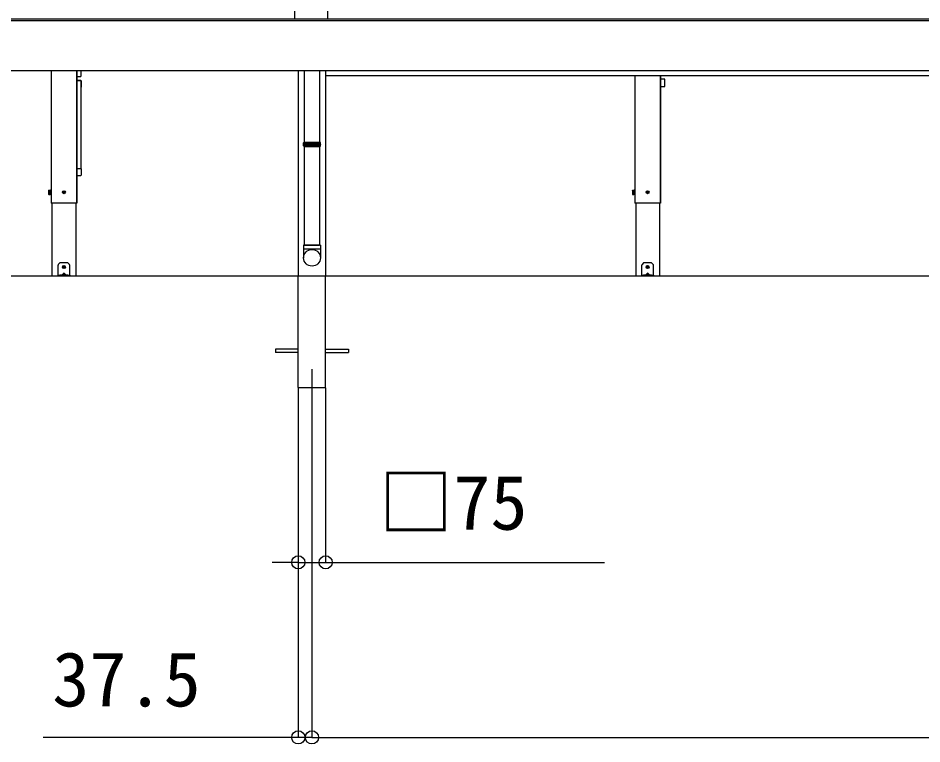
# Model space of a CAD drawing. Units: millimetres, scale not verified. Extents: x -10500 to 10500, y -15600 to 15524.
# Drawn here: x -7692 to -5215, y 6120 to 8110 of the extents above; entities that cross this region are included whole.
import ezdxf
from ezdxf.enums import TextEntityAlignment as Align

# ---------------------------------------------------------------- set-up
doc = ezdxf.new("R2010")
doc.units = ezdxf.units.MM
doc.header["$LTSCALE"] = 80
for name, color, linetype in [('0-3_YKK_12', 2, 'Continuous'), ('0-4_YKK_A1', 4, 'Continuous'), ('0-5_YKK_D', 6, 'Continuous')]:
    doc.layers.add(name, color=color, linetype=linetype)
doc.styles.add('ＭＳ ゴシック', font='')
doc.styles.get('ＭＳ ゴシック').set_extended_font_data('MS Gothic')

msp = doc.modelspace()

# ---------------------------------------------------------------- linework, layer by layer
at = {"layer": '0-3_YKK_12'}
msp.add_line((-6886.8, 7147.5), (-6886.8, 7047.5), dxfattribs=at)
at = {"layer": '0-4_YKK_A1'}
for p, q in [((-6934.3, 10243.91), (-6934.3, 8107.5)), ((-6844.3, 10243.91), (-6844.3, 8107.5)), ((7341.43, 8102.5), (-9076.45, 8102.5)), ((-5081.8, 8107.5), (-7750.8, 8107.5)), ((-5081.8, 7965.5), (-7750.8, 7965.5)), ((-7601.88, 7965.5), (-7601.88, 7602.5)), ((-7601.8, 7965.5), (-7601.8, 7602.5)), ((-7531.8, 7965.5), (-7531.8, 7602.5)), ((-7531.8, 7965.5), (-7531.8, 7602.5)), ((-7531.72, 7965.5), (-7531.72, 7602.5)), ((-7519.6, 7951.3), (-7519.6, 7965.5)), ((-6924.3, 7965.5), (-6924.3, 7402.5)), ((-6907.8, 7965.5), (-6907.8, 7769.69)), ((-6865.8, 7965.5), (-6865.8, 7769.69)), ((-6849.3, 7965.5), (-6849.3, 7402.5)), ((-6849.3, 7952.5), (-3284.3, 7952.5)), ((-6001.88, 7952.5), (-6001.88, 7602.5)), ((-6001.8, 7952.5), (-6001.8, 7602.5)), ((-5931.8, 7952.5), (-5931.8, 7602.5)), ((-5931.72, 7602.5), (-5931.72, 7952.5)), ((-7531, 7950.3), (-7520.6, 7950.3)), ((-7520.6, 7939.16), (-7531, 7939.16)), ((-7520.6, 7938.91), (-7531, 7938.91)), ((-7520.8, 7938.54), (-7530.8, 7938.54)), ((-7519.8, 7696.92), (-7519.8, 7937.62)), ((-7519.6, 7938.16), (-7519.6, 7921.01)), ((-5920.6, 7942.7), (-5931, 7942.7)), ((-5919.6, 7923.3), (-5919.6, 7941.7)), ((-5931, 7922.3), (-5920.6, 7922.3)), ((-6910.3, 7767.69), (-6909.3, 7769.69)), ((-6910.3, 7764.18), (-6910.3, 7767.69)), ((-6910.3, 7767.69), (-6863.3, 7767.69)), ((-6910.3, 7759.69), (-6910.3, 7763.21)), ((-6909.3, 7757.69), (-6910.3, 7759.69)), ((-6863.3, 7759.69), (-6910.3, 7759.69)), ((-6909.3, 7769.69), (-6864.3, 7769.69)), ((-6909.3, 7757.69), (-6864.3, 7757.69)), ((-6907.8, 7757.69), (-6907.8, 7487.5)), ((-6865.8, 7757.69), (-6865.8, 7487.5)), ((-6863.3, 7767.69), (-6864.3, 7769.69)), ((-6864.3, 7757.69), (-6863.3, 7759.69)), ((-6863.3, 7764.18), (-6863.3, 7767.69)), ((-6863.3, 7759.69), (-6863.3, 7763.21)), ((-7531, 7697.29), (-7520.6, 7697.29)), ((-7519.6, 7696.36), (-7519.6, 7696.23)), ((-7519.6, 7696.23), (-7519.6, 7695.7)), ((-7519.6, 7695.7), (-7519.6, 7693.14)), ((-7519.6, 7693.14), (-7519.6, 7681.45)), ((-7531, 7678.21), (-7520.6, 7678.21)), ((-7608.6, 7637.5), (-7608.15, 7638.27)), ((-7608.6, 7637.5), (-7608.6, 7627.5)), ((-7608.15, 7638.27), (-7604.6, 7638.27)), ((-7608.15, 7635.39), (-7604.6, 7635.39)), ((-7604.6, 7638.27), (-7604.6, 7626.73)), ((-7603.4, 7638.75), (-7601.8, 7638.75)), ((-7569.04, 7633), (-7567.94, 7633.02)), ((-7569.04, 7632), (-7567.94, 7631.98)), ((-7567.94, 7633.02), (-7567.42, 7633.12)), ((-7567.94, 7631.98), (-7567.42, 7631.88)), ((-7567.32, 7633.64), (-7567.42, 7633.12)), ((-7567.32, 7631.36), (-7567.42, 7631.88)), ((-7567.3, 7634.74), (-7567.32, 7633.64)), ((-7567.3, 7630.26), (-7567.32, 7631.36)), ((-7566.3, 7634.74), (-7566.28, 7633.64)), ((-7566.3, 7630.26), (-7566.28, 7631.36)), ((-7566.28, 7633.64), (-7566.18, 7633.12)), ((-7566.28, 7631.36), (-7566.18, 7631.88)), ((-7565.66, 7633.02), (-7566.18, 7633.12)), ((-7565.66, 7631.98), (-7566.18, 7631.88)), ((-7564.55, 7633), (-7565.66, 7633.02)), ((-7564.55, 7632), (-7565.66, 7631.98)), ((-6008.6, 7637.5), (-6008.15, 7638.27)), ((-6008.6, 7637.5), (-6008.6, 7627.5)), ((-6008.15, 7638.27), (-6004.6, 7638.27)), ((-6008.15, 7635.39), (-6004.6, 7635.39)), ((-6004.6, 7638.27), (-6004.6, 7626.73)), ((-6003.4, 7638.75), (-6001.8, 7638.75)), ((-5969.04, 7633), (-5967.94, 7633.02)), ((-5969.04, 7632), (-5967.94, 7631.98)), ((-5967.94, 7633.02), (-5967.42, 7633.12)), ((-5967.94, 7631.98), (-5967.42, 7631.88)), ((-5967.32, 7633.64), (-5967.42, 7633.12)), ((-5967.32, 7631.36), (-5967.42, 7631.88)), ((-5967.3, 7634.74), (-5967.32, 7633.64)), ((-5967.3, 7630.26), (-5967.32, 7631.36)), ((-5966.3, 7634.74), (-5966.28, 7633.64)), ((-5966.3, 7630.26), (-5966.28, 7631.36)), ((-5966.28, 7633.64), (-5966.18, 7633.12)), ((-5966.28, 7631.36), (-5966.18, 7631.88)), ((-5965.66, 7633.02), (-5966.18, 7633.12)), ((-5965.66, 7631.98), (-5966.18, 7631.88)), ((-5964.55, 7633), (-5965.66, 7633.02)), ((-5964.55, 7632), (-5965.66, 7631.98)), ((-7608.6, 7627.5), (-7608.15, 7626.73)), ((-7608.15, 7629.61), (-7604.6, 7629.61)), ((-7608.15, 7626.73), (-7604.6, 7626.73)), ((-6008.6, 7627.5), (-6008.15, 7626.73)), ((-6008.15, 7629.61), (-6004.6, 7629.61)), ((-6008.15, 7626.73), (-6004.6, 7626.73)), ((-7531.72, 7602.5), (-7601.88, 7602.5)), ((-7599.45, 7602.5), (-7599.45, 7402.5)), ((-7534.15, 7602.5), (-7534.15, 7402.5)), ((-5931.72, 7602.5), (-6001.88, 7602.5)), ((-5999.45, 7602.5), (-5999.45, 7402.5)), ((-5934.15, 7602.5), (-5934.15, 7402.5)), ((-6863.8, 7487.5), (-6909.8, 7487.5)), ((-6909.8, 7487.5), (-6909.8, 7452.84)), ((-6907.8, 7487.5), (-6865.8, 7487.5)), ((-6863.8, 7487.5), (-6863.8, 7452.84)), ((-6909.8, 7477.5), (-6863.8, 7477.5)), ((-7582.8, 7405.5), (-7582.8, 7432.67)), ((-7577.8, 7438.5), (-7582.21, 7434.09)), ((-7555.8, 7438.5), (-7577.8, 7438.5)), ((-7551.39, 7434.09), (-7555.8, 7438.5)), ((-7550.8, 7405.5), (-7550.8, 7432.67)), ((-5982.8, 7405.5), (-5982.8, 7432.67)), ((-5977.8, 7438.5), (-5982.21, 7434.09)), ((-5955.8, 7438.5), (-5977.8, 7438.5)), ((-5951.39, 7434.09), (-5955.8, 7438.5)), ((-5950.8, 7405.5), (-5950.8, 7432.67)), ((-7568.24, 7409.96), (-7572.7, 7405.5)), ((-7569.04, 7428), (-7567.94, 7428.02)), ((-7569.04, 7427), (-7567.94, 7426.98)), ((-7567.94, 7428.02), (-7567.42, 7428.12)), ((-7567.94, 7426.98), (-7567.42, 7426.88)), ((-7567.32, 7428.64), (-7567.42, 7428.12)), ((-7567.32, 7426.36), (-7567.42, 7426.88)), ((-7567.3, 7429.74), (-7567.32, 7428.64)), ((-7567.3, 7425.26), (-7567.32, 7426.36)), ((-7566.3, 7429.74), (-7566.28, 7428.64)), ((-7566.3, 7425.26), (-7566.28, 7426.36)), ((-7566.28, 7428.64), (-7566.18, 7428.12)), ((-7566.28, 7426.36), (-7566.18, 7426.88)), ((-7565.66, 7428.02), (-7566.18, 7428.12)), ((-7565.66, 7426.98), (-7566.18, 7426.88)), ((-7564.55, 7428), (-7565.66, 7428.02)), ((-7564.55, 7427), (-7565.66, 7426.98)), ((-7560.9, 7405.5), (-7565.36, 7409.96)), ((-5968.24, 7409.96), (-5972.7, 7405.5)), ((-5969.04, 7428), (-5967.94, 7428.02)), ((-5969.04, 7427), (-5967.94, 7426.98)), ((-5967.94, 7428.02), (-5967.42, 7428.12)), ((-5967.94, 7426.98), (-5967.42, 7426.88)), ((-5967.32, 7428.64), (-5967.42, 7428.12)), ((-5967.32, 7426.36), (-5967.42, 7426.88)), ((-5967.3, 7429.74), (-5967.32, 7428.64)), ((-5967.3, 7425.26), (-5967.32, 7426.36)), ((-5966.3, 7429.74), (-5966.28, 7428.64)), ((-5966.3, 7425.26), (-5966.28, 7426.36)), ((-5966.28, 7428.64), (-5966.18, 7428.12)), ((-5966.28, 7426.36), (-5966.18, 7426.88)), ((-5965.66, 7428.02), (-5966.18, 7428.12)), ((-5965.66, 7426.98), (-5966.18, 7426.88)), ((-5964.55, 7428), (-5965.66, 7428.02)), ((-5964.55, 7427), (-5965.66, 7426.98)), ((-5960.9, 7405.5), (-5965.36, 7409.96)), ((7341.43, 7402.5), (-9076.45, 7402.5)), ((-7534.15, 7402.5), (-7599.45, 7402.5)), ((-7582.8, 7405), (-7582.8, 7405.5)), ((-7582.8, 7402.5), (-7582.8, 7405)), ((-7582.8, 7405), (-7582.21, 7405)), ((-7582.21, 7402.5), (-7582.8, 7402.5)), ((-7582.21, 7405), (-7577.8, 7405)), ((-7555.8, 7405), (-7577.8, 7405)), ((-7555.8, 7402.5), (-7577.8, 7402.5)), ((-7570.8, 7405.92), (-7570.8, 7405.5)), ((-7570.8, 7405.5), (-7562.8, 7405.5)), ((-7570.3, 7405), (-7563.3, 7405)), ((-7562.8, 7405.92), (-7562.8, 7405.5)), ((-7555.8, 7402.5), (-7555.8, 7405)), ((-7555.8, 7405), (-7551.39, 7405)), ((-7551.39, 7402.5), (-7555.8, 7402.5)), ((-7551.39, 7405), (-7550.8, 7405)), ((-7550.8, 7405.5), (-7550.8, 7405)), ((-6924.3, 7097.5), (-6924.3, 7402.5)), ((-6849.3, 7097.5), (-6849.3, 7402.5)), ((-5934.15, 7402.5), (-5999.45, 7402.5)), ((-5982.8, 7405), (-5982.8, 7405.5)), ((-5982.8, 7402.5), (-5982.8, 7405)), ((-5982.8, 7405), (-5982.21, 7405)), ((-5982.21, 7402.5), (-5982.8, 7402.5)), ((-5982.21, 7405), (-5977.8, 7405)), ((-5955.8, 7405), (-5977.8, 7405)), ((-5955.8, 7402.5), (-5977.8, 7402.5)), ((-5970.8, 7405.92), (-5970.8, 7405.5)), ((-5970.8, 7405.5), (-5962.8, 7405.5)), ((-5970.3, 7405), (-5963.3, 7405)), ((-5962.8, 7405.92), (-5962.8, 7405.5)), ((-5955.8, 7402.5), (-5955.8, 7405)), ((-5955.8, 7405), (-5951.39, 7405)), ((-5951.39, 7402.5), (-5955.8, 7402.5)), ((-5951.39, 7405), (-5950.8, 7405)), ((-5950.8, 7405.5), (-5950.8, 7405)), ((-6924.3, 7202), (-6986.8, 7202)), ((-6986.8, 7202), (-6986.8, 7193)), ((-6924.3, 7193), (-6986.8, 7193)), ((-6849.3, 7202), (-6786.8, 7202)), ((-6849.3, 7193), (-6786.8, 7193)), ((-6786.8, 7202), (-6786.8, 7193)), ((-6924.3, 7097.5), (-6849.3, 7097.5))]:
    msp.add_line(p, q, dxfattribs=at)
for points in [[(-6910.3, 7764.18), (-6910.18, 7764.17), (-6910.03, 7764.17), (-6909.83, 7764.17), (-6909.6, 7764.17), (-6909.33, 7764.17), (-6909.01, 7764.17), (-6908.67, 7764.17), (-6908.28, 7764.16), (-6907.86, 7764.16), (-6907.4, 7764.16), (-6906.91, 7764.16), (-6906.38, 7764.16), (-6905.82, 7764.16), (-6905.23, 7764.16), (-6904.61, 7764.16), (-6903.95, 7764.16), (-6903.27, 7764.16), (-6902.56, 7764.16), (-6901.82, 7764.16), (-6901.06, 7764.16), (-6900.27, 7764.16), (-6899.46, 7764.16), (-6898.63, 7764.16), (-6897.78, 7764.16), (-6896.91, 7764.16), (-6896.02, 7764.16), (-6894.2, 7764.16), (-6892.34, 7764.16), (-6890.43, 7764.16), (-6886.56, 7764.17), (-6884.62, 7764.17), (-6882.7, 7764.18), (-6880.81, 7764.18), (-6878.96, 7764.18), (-6877.16, 7764.18), (-6876.28, 7764.18), (-6875.43, 7764.19), (-6874.59, 7764.19), (-6873.77, 7764.19)], [(-6909.01, 7763.22), (-6909.32, 7763.22), (-6909.59, 7763.21), (-6909.83, 7763.21), (-6910.02, 7763.21), (-6910.18, 7763.21), (-6910.3, 7763.21)], [(-6863.3, 7763.19), (-6869.19, 7763.19), (-6872.14, 7763.19), (-6872.91, 7763.2), (-6873.71, 7763.2), (-6874.52, 7763.2), (-6875.36, 7763.2), (-6876.21, 7763.2), (-6877.09, 7763.2), (-6877.98, 7763.2), (-6878.88, 7763.2), (-6880.74, 7763.21), (-6882.63, 7763.21), (-6884.55, 7763.21), (-6886.49, 7763.21), (-6890.37, 7763.22), (-6892.28, 7763.22), (-6894.15, 7763.23), (-6895.07, 7763.23), (-6895.97, 7763.23), (-6896.86, 7763.23), (-6897.73, 7763.23), (-6898.59, 7763.23), (-6899.42, 7763.23), (-6900.23, 7763.23), (-6901.02, 7763.23), (-6901.79, 7763.23), (-6902.53, 7763.23), (-6903.24, 7763.23), (-6903.92, 7763.23), (-6904.58, 7763.23), (-6905.2, 7763.23), (-6905.8, 7763.23), (-6906.36, 7763.22), (-6906.89, 7763.22), (-6907.38, 7763.22), (-6907.84, 7763.22), (-6908.27, 7763.22), (-6908.66, 7763.22), (-6909.01, 7763.22)], [(-6873.77, 7764.19), (-6872.98, 7764.19), (-6872.22, 7764.19), (-6869.24, 7764.19), (-6863.3, 7764.2)], [(-7519.6, 7681.45), (-7519.6, 7679.4), (-7519.6, 7679.21)], [(-7601.8, 7626.25), (-7603.4, 7626.25), (-7603.4, 7638.75)], [(-6001.8, 7626.25), (-6003.4, 7626.25), (-6003.4, 7638.75)], [(-7577.8, 7405), (-7577.8, 7402.5), (-7582.21, 7402.5)], [(-7550.8, 7405), (-7550.8, 7402.5), (-7551.39, 7402.5)], [(-5977.8, 7405), (-5977.8, 7402.5), (-5982.21, 7402.5)], [(-5950.8, 7405), (-5950.8, 7402.5), (-5951.39, 7402.5)]]:
    msp.add_lwpolyline(points, dxfattribs=at)
for points in [[(-7604.6, 7638.25), (-7603.4, 7638.25), (-7603.4, 7626.75), (-7604.6, 7626.75)], [(-6004.6, 7638.25), (-6003.4, 7638.25), (-6003.4, 7626.75), (-6004.6, 7626.75)]]:
    msp.add_lwpolyline(points, close=True, dxfattribs=at)
for centre, radius in [((-7566.8, 7632.5), 4), ((-7564.68, 7630.38), 0.3), ((-5966.8, 7632.5), 4), ((-5964.68, 7630.38), 0.3), ((-6886.71, 7452.84), 22.91), ((-7566.8, 7427.5), 4), ((-7564.68, 7425.38), 0.3), ((-5966.8, 7427.5), 4), ((-5964.68, 7425.38), 0.3)]:
    msp.add_circle(centre, radius, dxfattribs=at)
for centre, radius, start, end in [((-7531, 7951.3), 1, 223.92867, 270), ((-7531, 7938.16), 1, 90, 136.07133), ((-7531.01, 7937.89), 1.03, 89.33234, 133.67747), ((-7530.84, 7937.58), 0.964, 87.79679, 156.39643), ((-7520.76, 7937.58), 0.964, 2.3873, 92.20321), ((-7520.6, 7951.3), 1, 270, 0), ((-7520.6, 7938.16), 1, 0, 90), ((-7520.56, 7937.95), 0.964, 2.3873, 92.20321), ((-5931, 7941.7), 1, 90, 136.07133), ((-5920.6, 7941.7), 1, 0, 90), ((-7520.48, 7921.01), 0.881, 320.61871, 359.66491), ((-5931, 7923.3), 1, 223.92867, 270), ((-5920.6, 7923.3), 1, 270, 0), ((-6910.3, 7763.69), 0.5, 285.49629, 74.51275), ((-6863.3, 7763.69), 0.5, 105.48725, 254.50371), ((-7531.04, 7696.32), 0.964, 87.79679, 135.1392), ((-7520.56, 7696.32), 0.964, 2.3873, 92.20321), ((-7531, 7679.21), 1, 223.92867, 270), ((-7520.6, 7679.21), 1, 270, 0), ((-7606.04, 7636.83), 2.56, 145.61708, 214.38292), ((-7599.05, 7632.5), 9.55, 162.41276, 197.58724), ((-7566.8, 7632.5), 2.3, 167.44414, 192.55586), ((-7566.8, 7632.5), 2.3, 77.44414, 102.55586), ((-7566.8, 7632.5), 2.3, 347.44414, 12.55586), ((-6006.04, 7636.83), 2.56, 145.61708, 214.38292), ((-5999.05, 7632.5), 9.55, 162.41276, 197.58724), ((-5966.8, 7632.5), 2.3, 167.44414, 192.55586), ((-5966.8, 7632.5), 2.3, 77.44414, 102.55586), ((-5966.8, 7632.5), 2.3, 347.44414, 12.55586), ((-7606.04, 7628.17), 2.56, 145.61708, 214.38292), ((-7566.8, 7632.5), 2.3, 257.44414, 282.55586), ((-6006.04, 7628.17), 2.56, 145.61708, 214.38292), ((-5966.8, 7632.5), 2.3, 257.44414, 282.55586), ((-7580.8, 7432.67), 2, 135, 180), ((-7552.8, 7432.67), 2, 0, 45), ((-5980.8, 7432.67), 2, 135, 180), ((-5952.8, 7432.67), 2, 0, 45), ((-7566.8, 7401.8), 6.1, 53.96812, 126.03188), ((-7566.8, 7427.5), 2.3, 167.44414, 192.55586), ((-7566.8, 7427.5), 2.3, 77.44414, 102.55586), ((-7566.8, 7427.5), 2.3, 257.44414, 282.55586), ((-7566.8, 7427.5), 2.3, 347.44414, 12.55586), ((-5966.8, 7401.8), 6.1, 53.96812, 126.03188), ((-5966.8, 7427.5), 2.3, 167.44414, 192.55586), ((-5966.8, 7427.5), 2.3, 77.44414, 102.55586), ((-5966.8, 7427.5), 2.3, 257.44414, 282.55586), ((-5966.8, 7427.5), 2.3, 347.44414, 12.55586), ((-7569.8, 7405.92), 1, 126.03188, 180), ((-7570.3, 7405.5), 0.5, 180, 270), ((-7563.3, 7405.5), 0.5, 270, 0), ((-7563.8, 7405.92), 1, 0, 53.96812), ((-5969.8, 7405.92), 1, 126.03188, 180), ((-5970.3, 7405.5), 0.5, 180, 270), ((-5963.3, 7405.5), 0.5, 270, 0), ((-5963.8, 7405.92), 1, 0, 53.96812)]:
    msp.add_arc(centre, radius, start, end, dxfattribs=at)
for centre, major_axis, ratio, start_param, end_param in [((-7566.8, 7407.07), (0, -3.54), 0.707107, 2.5261129, 3.7570724), ((-5966.8, 7407.07), (0, -3.54), 0.707107, 2.5261129, 3.7570724), ((-7572.2, 7405.5), (0.688, 0.425), 0.381966, 2.1243707, 3.695167), ((-7561.4, 7405.5), (0.688, -0.425), 0.381966, 5.7296109, 7.3004073), ((-5972.2, 7405.5), (0.688, 0.425), 0.381966, 2.1243707, 3.695167), ((-5961.4, 7405.5), (0.688, -0.425), 0.381966, 5.7296109, 7.3004073)]:
    msp.add_ellipse(centre, major_axis=major_axis, ratio=ratio, start_param=start_param, end_param=end_param, dxfattribs=at)
at = {"layer": '0-5_YKK_D'}
for p, q in [((-6924.3, 7096.5), (-6924.3, 6136.5)), ((-6924.3, 7096.5), (-6924.3, 6616.5)), ((-6849.3, 7096.5), (-6849.3, 6616.5)), ((-6886.8, 7046.5), (-6886.8, 6136.5)), ((-6886.8, 7046.5), (-6886.8, 6136.5)), ((-6924.3, 6617.5), (-6996.3, 6617.5)), ((-6924.3, 6617.5), (-6849.3, 6617.5)), ((-6849.3, 6617.5), (-6085.16, 6617.5)), ((-6924.3, 6137.5), (-7623.53, 6137.5)), ((-6886.8, 6137.5), (-6924.3, 6137.5)), ((-6886.8, 6137.5), (-3246.8, 6137.5)), ((-6886.8, 6137.5), (-6814.8, 6137.5))]:
    msp.add_line(p, q, dxfattribs=at)
for centre in [(-6924.3, 6617.5), (-6849.3, 6617.5), (-6924.3, 6137.5), (-6886.8, 6137.5), (-6886.8, 6137.5)]:
    msp.add_circle(centre, 18, dxfattribs=at)

# ---------------------------------------------------------------- texts
at = {"layer": '0-5_YKK_D', "style": 'ＭＳ ゴシック'}
for s, p in [('□75', (-6703.55, 6662.14)), ('37.5', (-7598.6, 6177.5))]:
    msp.add_text(s, height=149.6, dxfattribs=at).set_placement(p, align=Align.BOTTOM_LEFT)

doc.saveas('drawing.dxf')
